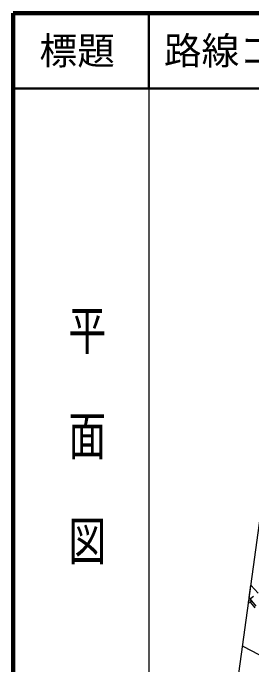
# Model space of a CAD drawing. Units: millimetres, scale not verified. Extents: x 40000 to 680000, y 20000 to 380000.
# Drawn here: x 40000 to 71682, y 293420 to 380000 of the extents above; entities that cross this region are included whole.
import ezdxf
from ezdxf.enums import TextEntityAlignment as Align

# ---------------------------------------------------------------- set-up
doc = ezdxf.new("R2010")
doc.units = ezdxf.units.MM
doc.header["$LTSCALE"] = 1000
for name, color, linetype, lineweight in [('M-BGD', 7, 'Continuous', 25), ('M-BMK-OTRS', 5, 'Continuous', 25), ('M-STR-STRC', 7, 'Continuous', 25), ('M-TTL', 2, 'Continuous', 140), ('M-TTL-BAND', 7, 'Continuous', 25), ('M-TTL-LINE', 7, 'Continuous', 50)]:
    doc.layers.add(name, color=color, linetype=linetype, lineweight=lineweight)
doc.layers.add('M-TTL-TXT', color=7, linetype='Continuous')
doc.styles.add('@ＭＳ ゴシック', font='')
doc.styles.add('ＭＳ ゴシック', font='')
doc.styles.get('@ＭＳ ゴシック').set_extended_font_data('@MS Gothic')
doc.styles.get('ＭＳ ゴシック').set_extended_font_data('MS Gothic')

msp = doc.modelspace()

# ---------------------------------------------------------------- linework, layer by layer
at = {"layer": 'M-BGD'}
for p, q in [((71333, 302388), (71554, 304012)), ((71554, 304012), (72498, 302944)), ((72263, 301227), (71333, 302388)), ((71876, 302510), (71486, 302198)), ((71469, 301699), (72068, 301016))]:
    msp.add_line(p, q, dxfattribs=at)
msp.add_ellipse((71370, 301812), major_axis=(150, 0), ratio=0.999991, dxfattribs=at)
at = {"layer": 'M-BMK-OTRS'}
msp.add_line((69729, 290584), (74147, 323099), dxfattribs=at)
at = {"layer": 'M-STR-STRC'}
msp.add_line((70454, 295921), (72603, 294820), dxfattribs=at)
at = {"layer": 'M-TTL'}
for p, q in [((40000, 380000), (40000, 20000)), ((680000, 380000), (40000, 380000))]:
    msp.add_line(p, q, dxfattribs=at)
at = {"layer": 'M-TTL-BAND'}
msp.add_line((58000, 370000), (58000, 20000), dxfattribs=at)
at = {"layer": 'M-TTL-LINE'}
for p, q in [((58000, 380000), (58000, 370000)), ((40000, 370000), (680000, 370000))]:
    msp.add_line(p, q, dxfattribs=at)

# ---------------------------------------------------------------- texts
at = {"layer": 'M-TTL-BAND', "style": '@ＭＳ ゴシック', "width": 1.4}
msp.add_text('平  面  図', height=3666, rotation=270, dxfattribs=at).set_placement((49777, 306475), align=Align.MIDDLE_RIGHT)
at = {"layer": 'M-TTL-TXT', "style": 'ＭＳ ゴシック'}
msp.add_text('標題', height=3666, dxfattribs=at).set_placement((48500, 375000), align=Align.MIDDLE_CENTER)
msp.add_text('路線コード', height=3666, dxfattribs=at).set_placement((60000, 375000), align=Align.MIDDLE_LEFT)

doc.saveas('drawing.dxf')
